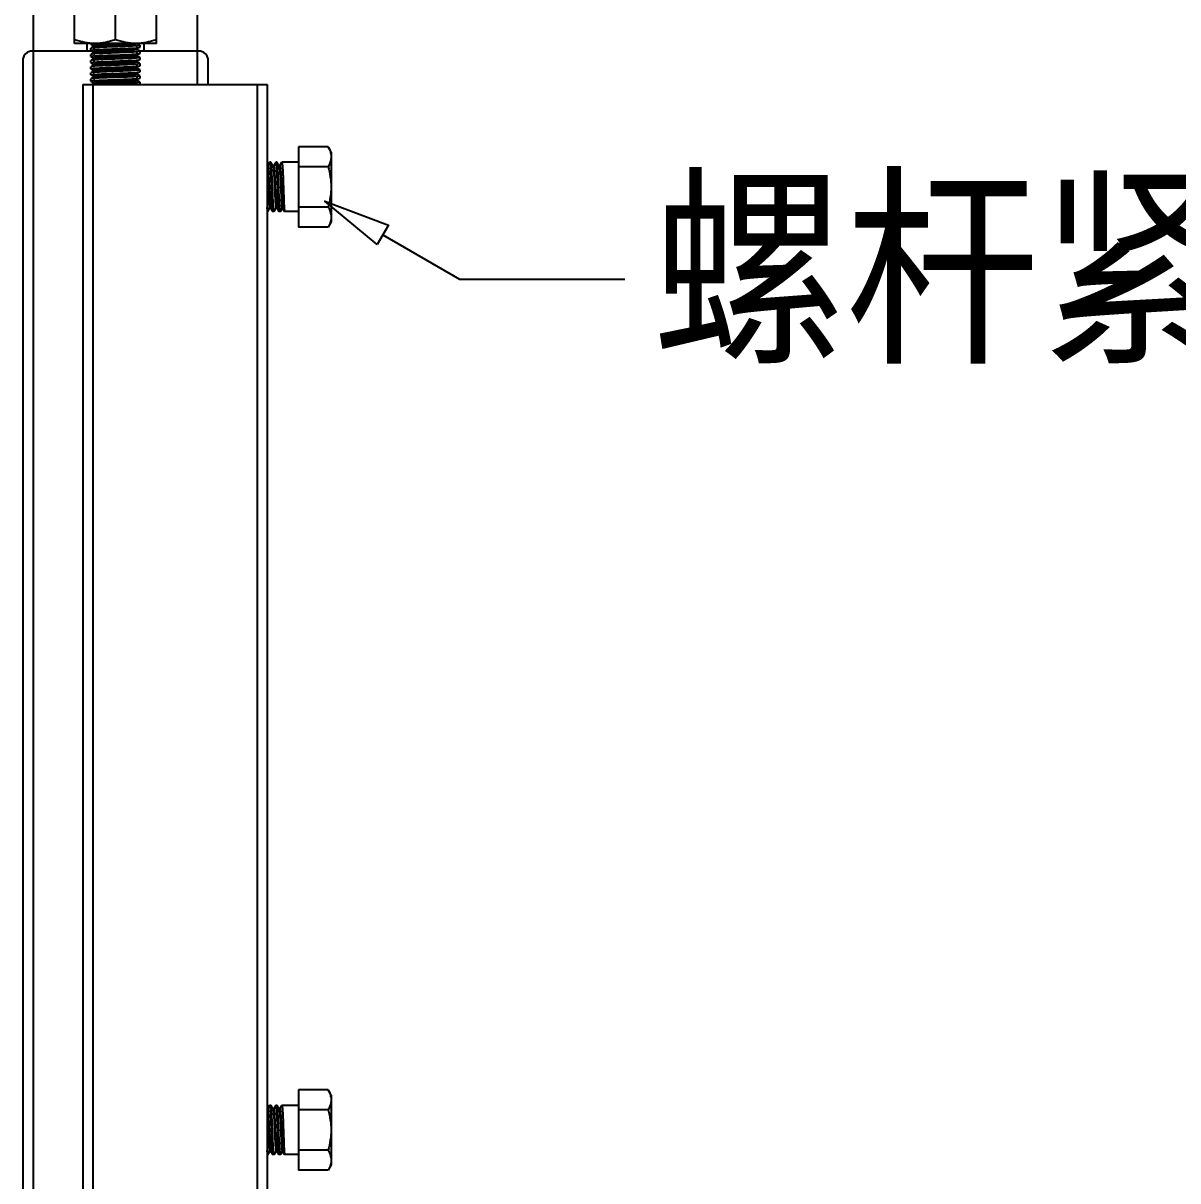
# Model space of a CAD drawing. Extents: x 1680110 to 2699828, y 269661 to 891349.
# Drawn here: x 2392224 to 2393505, y 723287 to 724572 of the extents above; entities that cross this region are included whole.
import ezdxf

# ---------------------------------------------------------------- set-up
doc = ezdxf.new("R2010")
doc.units = 0
doc.header["$LTSCALE"] = 1000
doc.header["$MEASUREMENT"] = 0
doc.layers.add('02___PRT_ALL_AXES', color=7, linetype='Continuous')
doc.styles.add('_TEL_DIM', font='SIMPLEX', dxfattribs={"width": 0.8, "height": 3.5, "bigfont": 'HZTXT'})

msp = doc.modelspace()

# ---------------------------------------------------------------- linework, layer by layer
at = {"color": 7, "linetype": 'Continuous'}
for p, q in [((2392235, 722994.7), (2392235, 724624.7)), ((2392223.6, 722994.7), (2392223.6, 724533.1)), ((2392289.7, 724504.1), (2392289.7, 723229.2)), ((2392301, 724504.1), (2392301, 723229.2)), ((2392483.2, 724504.1), (2392483.2, 723229.2)), ((2392494.6, 724504.1), (2392494.6, 723229.2)), ((2392529.1, 724434.9), (2392529.1, 724345.6)), ((2392497.2, 724417.5), (2392494.9, 724413.6)), ((2392497.2, 724417.5), (2392497.2, 724417.6)), ((2392498.6, 724417.6), (2392497.2, 724417.6)), ((2392498.7, 724417.5), (2392498.6, 724417.6)), ((2392500.9, 724413.6), (2392498.7, 724417.5)), ((2392504, 724417.5), (2392501.8, 724413.6)), ((2392504, 724417.5), (2392504.1, 724417.6)), ((2392505.4, 724417.6), (2392504.1, 724417.6)), ((2392505.5, 724417.5), (2392505.4, 724417.6)), ((2392507.8, 724413.5), (2392505.5, 724417.5)), ((2392508.6, 724413.6), (2392510.9, 724417.6)), ((2392510.8, 724417.5), (2392508.6, 724413.6)), ((2392510.8, 724417.5), (2392510.9, 724417.6)), ((2392529.1, 724417.6), (2392510.9, 724417.6)), ((2392495, 724413.6), (2392494.6, 724413.6)), ((2392501, 724413.5), (2392500.9, 724413.6)), ((2392501.8, 724413.6), (2392500.9, 724413.6)), ((2392501, 724413.5), (2392501, 724413.4)), ((2392507.8, 724413.6), (2392508.6, 724413.6)), ((2392507.8, 724413.5), (2392507.9, 724413.4)), ((2392495.3, 724363), (2392497.5, 724366.9)), ((2392497.5, 724366.9), (2392498.3, 724366.9)), ((2392498.2, 724367.1), (2392498.3, 724366.9)), ((2392498.3, 724366.9), (2392500.6, 724363)), ((2392498.3, 724366.9), (2392498.3, 724366.9)), ((2392502.1, 724363), (2392504.3, 724366.9)), ((2392504.3, 724366.9), (2392505.2, 724366.9)), ((2392505.1, 724367), (2392505.1, 724366.9)), ((2392505.1, 724366.9), (2392505.2, 724366.9)), ((2392505.2, 724366.9), (2392507.4, 724363)), ((2392509.6, 724363), (2392511.2, 724365.8)), ((2392511.2, 724365.9), (2392512, 724365.9)), ((2392512, 724365.9), (2392513.7, 724363)), ((2392495.2, 724362.9), (2392494.6, 724362.9)), ((2392495.3, 724363), (2392495.2, 724362.9)), ((2392500.6, 724363), (2392500.7, 724362.9)), ((2392502, 724362.9), (2392500.7, 724362.9)), ((2392502.1, 724363), (2392502, 724362.9)), ((2392507.4, 724363), (2392507.5, 724362.9)), ((2392509.4, 724362.9), (2392507.5, 724362.9)), ((2392509.6, 724363), (2392509.4, 724362.9)), ((2392513.7, 724363), (2392513.8, 724362.9)), ((2392529.1, 724362.9), (2392513.8, 724362.9)), ((2392529.1, 723387.7), (2392529.1, 723298.3)), ((2392495, 723366.4), (2392494.6, 723366.4)), ((2392497.2, 723370.2), (2392494.9, 723366.4)), ((2392497.2, 723370.2), (2392497.2, 723370.3)), ((2392498.6, 723370.3), (2392497.2, 723370.3)), ((2392498.7, 723370.2), (2392498.6, 723370.3)), ((2392500.9, 723366.4), (2392498.7, 723370.2)), ((2392501, 723366.3), (2392500.9, 723366.4)), ((2392501.8, 723366.4), (2392500.9, 723366.4)), ((2392501, 723366.3), (2392501, 723366.2)), ((2392504, 723370.2), (2392501.8, 723366.4)), ((2392504, 723370.2), (2392504.1, 723370.3)), ((2392505.4, 723370.3), (2392504.1, 723370.3)), ((2392505.5, 723370.2), (2392505.4, 723370.3)), ((2392507.8, 723366.3), (2392505.5, 723370.2)), ((2392507.8, 723366.4), (2392508.6, 723366.4)), ((2392507.8, 723366.3), (2392507.9, 723366.1)), ((2392508.6, 723366.4), (2392510.9, 723370.3)), ((2392510.8, 723370.2), (2392508.6, 723366.4)), ((2392510.8, 723370.2), (2392510.9, 723370.3)), ((2392529.1, 723370.3), (2392510.9, 723370.3)), ((2392495.2, 723315.7), (2392494.6, 723315.7)), ((2392495.3, 723315.7), (2392495.2, 723315.7)), ((2392495.3, 723315.7), (2392497.5, 723319.6)), ((2392497.5, 723319.6), (2392498.3, 723319.6)), ((2392498.2, 723319.8), (2392498.3, 723319.7)), ((2392498.3, 723319.7), (2392498.3, 723319.6)), ((2392498.3, 723319.6), (2392500.6, 723315.7)), ((2392500.6, 723315.7), (2392500.7, 723315.7)), ((2392502, 723315.7), (2392500.7, 723315.7)), ((2392502.1, 723315.7), (2392502, 723315.7)), ((2392502.1, 723315.7), (2392504.3, 723319.6)), ((2392504.3, 723319.6), (2392505.2, 723319.6)), ((2392505.1, 723319.8), (2392505.1, 723319.7)), ((2392505.1, 723319.7), (2392505.2, 723319.6)), ((2392505.2, 723319.6), (2392507.4, 723315.7)), ((2392507.4, 723315.7), (2392507.5, 723315.7)), ((2392509.4, 723315.7), (2392507.5, 723315.7)), ((2392509.6, 723315.8), (2392509.4, 723315.7)), ((2392509.6, 723315.8), (2392511.2, 723318.6)), ((2392511.2, 723318.6), (2392512, 723318.6)), ((2392512, 723318.7), (2392513.7, 723315.7)), ((2392513.7, 723315.7), (2392513.8, 723315.7)), ((2392529.1, 723315.7), (2392513.8, 723315.7))]:
    msp.add_line(p, q, dxfattribs=at)
at = {"color": 0, "linetype": 'Continuous'}
for p, q in [((2392417.2, 724504.1), (2392417.2, 724624.7)), ((2392294.2, 724549.6), (2392294.2, 724541.2)), ((2392298.8, 724548.8), (2392298.8, 724549.6)), ((2392298.8, 724548.7), (2392302, 724546.9)), ((2392299.4, 724549), (2392301.3, 724549.3)), ((2392302, 724546.1), (2392299.4, 724544.6)), ((2392301.3, 724549.3), (2392303.2, 724549.4)), ((2392304.3, 724544.9), (2392301.3, 724544.7)), ((2392301.9, 724547), (2392301.9, 724546.1)), ((2392302.1, 724546.2), (2392302, 724546.1)), ((2392353.3, 724547.7), (2392350.2, 724549.6)), ((2392352.3, 724547.3), (2392350.7, 724547.2)), ((2392353.3, 724545.3), (2392353.4, 724545.4)), ((2392353.4, 724545.4), (2392353.4, 724547.6)), ((2392358, 724541.2), (2392358, 724549.6)), ((2392300.1, 724541.2), (2392235, 724541.2)), ((2392298.8, 724544.3), (2392298.8, 724544.2)), ((2392298.8, 724542), (2392298.8, 724544.2)), ((2392298.8, 724541.9), (2392302, 724540)), ((2392298.8, 724537.5), (2392298.8, 724537.4)), ((2392298.8, 724535.1), (2392298.8, 724537.4)), ((2392298.8, 724535), (2392302, 724533.2)), ((2392302, 724539.3), (2392299.4, 724537.8)), ((2392302, 724532.5), (2392299.4, 724531)), ((2392299.8, 724535.4), (2392301.5, 724535.6)), ((2392299.9, 724542.3), (2392301.5, 724542.4)), ((2392301.9, 724540.1), (2392301.9, 724539.2)), ((2392301.9, 724533.3), (2392301.9, 724532.4)), ((2392302.1, 724539.3), (2392302, 724539.3)), ((2392302.1, 724532.5), (2392302, 724532.5)), ((2392350.7, 724533.5), (2392348.9, 724533.4)), ((2392350.2, 724536.6), (2392349.7, 724536.5)), ((2392353.3, 724540.9), (2392350.2, 724542.7)), ((2392353.3, 724534.1), (2392350.2, 724535.9)), ((2392350.3, 724542.6), (2392350.3, 724543.5)), ((2392350.3, 724535.8), (2392350.3, 724536.7)), ((2392352.3, 724540.5), (2392350.7, 724540.3)), ((2392352.3, 724533.7), (2392350.7, 724533.5)), ((2392353.3, 724538.5), (2392353.4, 724538.5)), ((2392353.3, 724531.6), (2392353.4, 724531.7)), ((2392417.2, 724541.2), (2392353.4, 724541.2)), ((2392353.4, 724538.5), (2392353.4, 724540.8)), ((2392353.4, 724531.7), (2392353.4, 724534)), ((2392428.5, 724533.1), (2392428.5, 724504.1)), ((2392298.8, 724528.3), (2392298.8, 724530.6)), ((2392298.8, 724530.6), (2392298.8, 724530.6)), ((2392298.8, 724528.2), (2392302, 724526.4)), ((2392298.8, 724523.8), (2392298.8, 724523.7)), ((2392298.8, 724521.5), (2392298.8, 724523.7)), ((2392298.8, 724521.4), (2392302, 724519.6)), ((2392302, 724525.6), (2392299.4, 724524.1)), ((2392302, 724518.8), (2392299.4, 724517.3)), ((2392299.9, 724528.6), (2392301.5, 724528.8)), ((2392301.7, 724522), (2392304.1, 724522.2)), ((2392301.9, 724526.5), (2392301.9, 724525.6)), ((2392301.9, 724519.6), (2392301.9, 724518.7)), ((2392302.1, 724525.7), (2392302, 724525.6)), ((2392350.7, 724519.8), (2392348.5, 724519.7)), ((2392350.2, 724529.8), (2392349.9, 724529.7)), ((2392350.2, 724523), (2392350.1, 724522.9)), ((2392353.3, 724527.2), (2392350.2, 724529.1)), ((2392353.3, 724520.4), (2392350.2, 724522.2)), ((2392350.3, 724529), (2392350.3, 724529.9)), ((2392350.3, 724522.1), (2392350.3, 724523.1)), ((2392352.3, 724526.8), (2392350.7, 724526.7)), ((2392352.2, 724520), (2392350.7, 724519.8)), ((2392353.3, 724524.8), (2392353.4, 724524.9)), ((2392353.4, 724524.9), (2392353.4, 724527.2)), ((2392353.4, 724518), (2392353.4, 724520.3)), ((2392298.8, 724517), (2392298.8, 724516.9)), ((2392298.8, 724514.6), (2392298.8, 724516.9)), ((2392298.8, 724514.6), (2392302, 724512.7)), ((2392298.8, 724510.2), (2392298.8, 724510.1)), ((2392298.8, 724507.8), (2392298.8, 724510.1)), ((2392298.8, 724507.7), (2392302, 724505.9)), ((2392302, 724512), (2392299.4, 724510.5)), ((2392299.9, 724514.9), (2392301.4, 724515.1)), ((2392299.9, 724508.1), (2392301.5, 724508.3)), ((2392301.9, 724512.8), (2392301.9, 724511.9)), ((2392301.9, 724506), (2392301.9, 724505.1)), ((2392302.1, 724512), (2392302, 724512)), ((2392353.3, 724513.6), (2392350.2, 724515.4)), ((2392353.3, 724506.7), (2392350.2, 724508.6)), ((2392350.3, 724515.3), (2392350.3, 724516.2)), ((2392350.3, 724508.5), (2392350.3, 724509.4)), ((2392352.3, 724513.2), (2392350.7, 724513)), ((2392352.3, 724506.4), (2392350.7, 724506.2)), ((2392353.3, 724518), (2392353.4, 724518)), ((2392353.3, 724511.1), (2392353.4, 724511.2)), ((2392353.4, 724511.2), (2392353.4, 724513.5)), ((2392353.4, 724504.4), (2392353.4, 724506.7)), ((2392289.7, 724504.1), (2392494.6, 724504.1)), ((2392302, 724505.2), (2392300.1, 724504.1)), ((2392302.2, 724505.2), (2392302, 724505.2)), ((2392353.3, 724504.3), (2392353.4, 724504.4))]:
    msp.add_line(p, q, dxfattribs=at)
at = {"color": 4}
msp.add_lwpolyline([(2392616.7, 724326.4), (2392558.5, 724374.4), (2392629.1, 724347.9)], close=True, dxfattribs=at)
msp.add_lwpolyline([(2392622.9, 724337.1), (2392708.1, 724287.8)], dxfattribs=at)
at = {"color": 4, "extrusion": (0, 1, 0), "elevation": 724287.8}
msp.add_lwpolyline([(-2392708.1, 0), (-2392891.4, 0)], dxfattribs=at)
at = {"color": 0, "linetype": 'Continuous'}
for centre, radius, start, end in [((2392302.6, 724544.7), 1.53, 107.7713, 109.3396), ((2392314.8, 724389.7), 160.2, 93.7721, 94.1476), ((2392320.3, 724304.9), 245.1, 93.2816, 93.7599), ((2392323.8, 724244.3), 301.2, 92.9521, 93.7173), ((2392342.5, 724638.1), 91.3, 274.1579, 275.1879), ((2392309.7, 724451.9), 91, 94.168, 95.1881), ((2392309.7, 724445.4), 90.6, 94.175, 95.1922), ((2392302.5, 724538.3), 1.11, 109.8671, 111.7181), ((2392342.5, 724630.7), 90.7, 274.1743, 275.1892), ((2392309.7, 724438.2), 91, 94.1682, 95.1877), ((2392342.6, 724616.5), 90.2, 274.1908, 275.1887), ((2392309.9, 724422.3), 93.2, 94.0959, 95.1914), ((2392309.7, 724418), 90.6, 94.1774, 95.1889), ((2392342.5, 724604), 91.3, 274.1512, 275.1927), ((2392342.5, 724596.7), 90.8, 274.1714, 275.1881), ((2392302.8, 724503.3), 1.98, 106.3059, 107.6532)]:
    msp.add_arc(centre, radius, start, end, dxfattribs=at)
for points, knots in [([(2392298.8, 724548.8), (2392298.8, 724548.8), (2392299.1, 724548.9), (2392299.2, 724549), (2392299.4, 724549)], [0, 0, 0, 0, 0.287904, 1, 1, 1, 1]), ([(2392301.3, 724544.7), (2392300.7, 724544.6), (2392299.9, 724544.5), (2392299.1, 724544.4), (2392298.8, 724544.3)], [0, 0, 0, 0, 0.67259, 1, 1, 1, 1]), ([(2392310.3, 724547.9), (2392308.3, 724547.8), (2392306.4, 724547), (2392301.9, 724547.7), (2392301.9, 724547)], [0, 0, 0, 0, 0.734474, 1, 1, 1, 1]), ([(2392310.3, 724547), (2392309.3, 724546.9), (2392306.6, 724546.7), (2392303.8, 724546.7), (2392302.2, 724546.2)], [0, 0, 0, 0, 0.368659, 1, 1, 1, 1]), ([(2392303.1, 724542.6), (2392306.4, 724542.8), (2392321.7, 724543.6), (2392337.1, 724543.9), (2392349.1, 724544.8)], [0, 0, 0, 0, 0.215104, 1, 1, 1, 1]), ([(2392349.1, 724547), (2392346.4, 724546.8), (2392332.8, 724546.1), (2392319.2, 724545.7), (2392308.3, 724545.2)], [0, 0, 0, 0, 0.200751, 1, 1, 1, 1]), ([(2392344.5, 724549.6), (2392342, 724549.4), (2392330.7, 724548.8), (2392319.3, 724548.4), (2392310.3, 724547.9)], [0, 0, 0, 0, 0.21723, 1, 1, 1, 1]), ([(2392349.1, 724549.1), (2392347, 724548.8), (2392334.1, 724548.1), (2392321.2, 724547.6), (2392310.3, 724547)], [0, 0, 0, 0, 0.161254, 1, 1, 1, 1]), ([(2392350.3, 724549.5), (2392350.3, 724549.4), (2392349.7, 724549.2), (2392349.4, 724549.2), (2392349.1, 724549.1)], [0, 0, 0, 0, 0.276416, 1, 1, 1, 1]), ([(2392349.1, 724544.8), (2392349.7, 724544.8), (2392351.1, 724545), (2392352.6, 724544.9), (2392353.3, 724545.3)], [0, 0, 0, 0, 0.388303, 1, 1, 1, 1]), ([(2392353.4, 724547.6), (2392353.4, 724547.5), (2392352.9, 724547.4), (2392352.6, 724547.4), (2392352.3, 724547.3)], [0, 0, 0, 0, 0.274582, 1, 1, 1, 1]), ([(2392235, 724541.2), (2392233.6, 724541.2), (2392228.8, 724540.7), (2392223.6, 724536.5), (2392223.6, 724533.1)], [0, 0, 0, 0, 0.300361, 1, 1, 1, 1]), ([(2392298.8, 724542), (2392298.8, 724542.1), (2392299.3, 724542.2), (2392299.6, 724542.2), (2392299.9, 724542.3)], [0, 0, 0, 0, 0.27467, 1, 1, 1, 1]), ([(2392303.1, 724538), (2392302.5, 724538), (2392301.1, 724537.8), (2392299.6, 724537.9), (2392298.8, 724537.5)], [0, 0, 0, 0, 0.388336, 1, 1, 1, 1]), ([(2392298.8, 724535.1), (2392298.8, 724535.2), (2392299.3, 724535.3), (2392299.6, 724535.4), (2392299.8, 724535.4)], [0, 0, 0, 0, 0.275055, 1, 1, 1, 1]), ([(2392349.4, 724543.3), (2392346.2, 724542.7), (2392337.3, 724542.4), (2392325.6, 724541.9), (2392315.3, 724541.3), (2392308.3, 724541.2), (2392305.1, 724540.3), (2392301.9, 724540.7), (2392301.9, 724540.1)], [0, 0, 0, 0, 0.20887, 0.557248, 0.730312, 0.872767, 0.966472, 1, 1, 1, 1]), ([(2392349.7, 724536.5), (2392346.6, 724535.8), (2392337.8, 724535.7), (2392326.2, 724535), (2392315.7, 724534.5), (2392308.5, 724534.4), (2392305.2, 724533.5), (2392301.9, 724533.9), (2392301.9, 724533.3)], [0, 0, 0, 0, 0.198102, 0.547404, 0.723562, 0.869351, 0.965555, 1, 1, 1, 1]), ([(2392349.4, 724542.4), (2392346.4, 724541.8), (2392338, 724541.5), (2392324.6, 724541), (2392312.1, 724539.9), (2392304.4, 724540.2), (2392302.1, 724539.4)], [0, 0, 0, 0, 0.196747, 0.528187, 0.843687, 1, 1, 1, 1]), ([(2392349.7, 724535.6), (2392346.8, 724535), (2392338.5, 724534.8), (2392325, 724534.2), (2392312.3, 724533), (2392304.4, 724533.4), (2392302.1, 724532.5)], [0, 0, 0, 0, 0.187304, 0.520785, 0.842442, 1, 1, 1, 1]), ([(2392349.1, 724540.2), (2392345.8, 724540), (2392330.5, 724539.2), (2392315.1, 724538.9), (2392303.1, 724538)], [0, 0, 0, 0, 0.214939, 1, 1, 1, 1]), ([(2392303.1, 724535.7), (2392306.3, 724536), (2392321.6, 724536.7), (2392336.9, 724537), (2392348.9, 724537.9)], [0, 0, 0, 0, 0.214127, 1, 1, 1, 1]), ([(2392348.9, 724533.4), (2392345.6, 724533.1), (2392330.3, 724532.4), (2392315, 724532.1), (2392303.1, 724531.2)], [0, 0, 0, 0, 0.216969, 1, 1, 1, 1]), ([(2392348.9, 724537.9), (2392349.5, 724537.9), (2392350.9, 724538.1), (2392352.6, 724538), (2392353.3, 724538.5)], [0, 0, 0, 0, 0.388921, 1, 1, 1, 1]), ([(2392349.2, 724531.1), (2392349.7, 724531.1), (2392351.1, 724531.3), (2392352.6, 724531.2), (2392353.3, 724531.6)], [0, 0, 0, 0, 0.388189, 1, 1, 1, 1]), ([(2392350.2, 724543.5), (2392350.1, 724543.4), (2392349.8, 724543.3), (2392349.6, 724543.3), (2392349.4, 724543.3)], [0, 0, 0, 0, 0.375136, 1, 1, 1, 1]), ([(2392350.3, 724542.6), (2392350.3, 724542.6), (2392349.9, 724542.4), (2392349.6, 724542.4), (2392349.4, 724542.4)], [0, 0, 0, 0, 0.284351, 1, 1, 1, 1]), ([(2392350.3, 724535.8), (2392350.3, 724535.7), (2392350, 724535.6), (2392349.8, 724535.6), (2392349.7, 724535.6)], [0, 0, 0, 0, 0.297043, 1, 1, 1, 1]), ([(2392353.4, 724540.8), (2392353.4, 724540.7), (2392352.9, 724540.6), (2392352.6, 724540.5), (2392352.3, 724540.5)], [0, 0, 0, 0, 0.274809, 1, 1, 1, 1]), ([(2392353.4, 724534), (2392353.4, 724533.9), (2392352.9, 724533.8), (2392352.6, 724533.7), (2392352.3, 724533.7)], [0, 0, 0, 0, 0.274319, 1, 1, 1, 1]), ([(2392428.5, 724533.1), (2392428.5, 724536.5), (2392423.4, 724540.7), (2392418.6, 724541.2), (2392417.2, 724541.2)], [0, 0, 0, 0, 0.699639, 1, 1, 1, 1]), ([(2392303.1, 724531.2), (2392302.5, 724531.1), (2392301.1, 724531), (2392299.6, 724531.1), (2392298.8, 724530.6)], [0, 0, 0, 0, 0.388313, 1, 1, 1, 1]), ([(2392298.8, 724528.3), (2392298.8, 724528.4), (2392299.3, 724528.5), (2392299.6, 724528.6), (2392299.9, 724528.6)], [0, 0, 0, 0, 0.274632, 1, 1, 1, 1]), ([(2392303.1, 724524.4), (2392302.5, 724524.3), (2392301.1, 724524.1), (2392299.6, 724524.3), (2392298.8, 724523.8)], [0, 0, 0, 0, 0.388323, 1, 1, 1, 1]), ([(2392298.8, 724521.5), (2392298.8, 724521.5), (2392299.1, 724521.6), (2392299.2, 724521.7), (2392299.4, 724521.7)], [0, 0, 0, 0, 0.28874, 1, 1, 1, 1]), ([(2392299.4, 724521.7), (2392299.7, 724521.8), (2392300.5, 724521.9), (2392301.2, 724521.9), (2392301.7, 724522)], [0, 0, 0, 0, 0.411791, 1, 1, 1, 1]), ([(2392349.9, 724529.7), (2392347, 724528.9), (2392338.3, 724529), (2392326.8, 724528.2), (2392316.1, 724527.6), (2392308.7, 724527.6), (2392305.3, 724526.6), (2392301.9, 724527), (2392301.9, 724526.5)], [0, 0, 0, 0, 0.186891, 0.53709, 0.716477, 0.865762, 0.964594, 1, 1, 1, 1]), ([(2392303.9, 724520.1), (2392303.4, 724520), (2392302.9, 724519.9), (2392301.9, 724519.8), (2392301.9, 724519.6)], [0, 0, 0, 0, 0.73177, 1, 1, 1, 1]), ([(2392303.9, 724519.2), (2392303.5, 724519.1), (2392302.8, 724519), (2392302.2, 724518.9), (2392302, 724518.8)], [0, 0, 0, 0, 0.659484, 1, 1, 1, 1]), ([(2392349.9, 724528.8), (2392347.2, 724528), (2392338.9, 724528.1), (2392325.5, 724527.3), (2392312.5, 724526.1), (2392304.4, 724526.7), (2392302.1, 724525.7)], [0, 0, 0, 0, 0.177079, 0.512171, 0.8403, 1, 1, 1, 1]), ([(2392303.1, 724528.9), (2392306.4, 724529.2), (2392321.7, 724529.9), (2392337.1, 724530.2), (2392349.2, 724531.1)], [0, 0, 0, 0, 0.215218, 1, 1, 1, 1]), ([(2392349.2, 724526.5), (2392345.9, 724526.3), (2392330.5, 724525.5), (2392315.1, 724525.2), (2392303.1, 724524.4)], [0, 0, 0, 0, 0.21461, 1, 1, 1, 1]), ([(2392314.3, 724520.8), (2392313.2, 724520.7), (2392309.7, 724520.5), (2392306.2, 724520.4), (2392303.9, 724520.1)], [0, 0, 0, 0, 0.314654, 1, 1, 1, 1]), ([(2392314.3, 724519.9), (2392313.2, 724519.8), (2392309.7, 724519.6), (2392306.2, 724519.4), (2392303.9, 724519.2)], [0, 0, 0, 0, 0.314654, 1, 1, 1, 1]), ([(2392312.7, 724522.6), (2392315.9, 724522.8), (2392327.8, 724523.3), (2392339.8, 724523.6), (2392348.5, 724524.2)], [0, 0, 0, 0, 0.26503, 1, 1, 1, 1]), ([(2392348.5, 724519.7), (2392346.2, 724519.5), (2392334.2, 724518.9), (2392322.3, 724518.5), (2392312.7, 724518.1)], [0, 0, 0, 0, 0.199116, 1, 1, 1, 1]), ([(2392347.9, 724522.6), (2392346, 724522.4), (2392334.8, 724521.7), (2392323.5, 724521.3), (2392314.3, 724520.8)], [0, 0, 0, 0, 0.17618, 1, 1, 1, 1]), ([(2392347.9, 724521.7), (2392346, 724521.5), (2392334.8, 724520.8), (2392323.5, 724520.4), (2392314.3, 724519.9)], [0, 0, 0, 0, 0.17618, 1, 1, 1, 1]), ([(2392350.1, 724522.9), (2392349.9, 724522.8), (2392349.1, 724522.7), (2392348.4, 724522.6), (2392347.9, 724522.6)], [0, 0, 0, 0, 0.359733, 1, 1, 1, 1]), ([(2392350.3, 724522.1), (2392350.3, 724521.9), (2392349.1, 724521.9), (2392348.5, 724521.7), (2392347.9, 724521.7)], [0, 0, 0, 0, 0.266193, 1, 1, 1, 1]), ([(2392348.5, 724524.2), (2392349.2, 724524.3), (2392350.7, 724524.5), (2392352.5, 724524.3), (2392353.3, 724524.8)], [0, 0, 0, 0, 0.389846, 1, 1, 1, 1]), ([(2392350.3, 724529), (2392350.3, 724528.9), (2392350.1, 724528.9), (2392350, 724528.8), (2392349.9, 724528.8)], [0, 0, 0, 0, 0.318572, 1, 1, 1, 1]), ([(2392353.4, 724520.3), (2392353.4, 724520.2), (2392352.8, 724520.1), (2392352.5, 724520), (2392352.2, 724520)], [0, 0, 0, 0, 0.272468, 1, 1, 1, 1]), ([(2392353.4, 724527.2), (2392353.4, 724527.1), (2392352.9, 724527), (2392352.6, 724526.9), (2392352.3, 724526.8)], [0, 0, 0, 0, 0.274866, 1, 1, 1, 1]), ([(2392304.1, 724517.6), (2392303.4, 724517.6), (2392301.7, 724517.3), (2392299.8, 724517.5), (2392298.8, 724517)], [0, 0, 0, 0, 0.390942, 1, 1, 1, 1]), ([(2392298.8, 724514.6), (2392298.8, 724514.7), (2392299.3, 724514.8), (2392299.6, 724514.9), (2392299.9, 724514.9)], [0, 0, 0, 0, 0.274499, 1, 1, 1, 1]), ([(2392303.2, 724510.7), (2392302.6, 724510.7), (2392301.2, 724510.5), (2392299.6, 724510.6), (2392298.8, 724510.2)], [0, 0, 0, 0, 0.388787, 1, 1, 1, 1]), ([(2392298.8, 724507.8), (2392298.8, 724507.9), (2392299.3, 724508), (2392299.6, 724508.1), (2392299.9, 724508.1)], [0, 0, 0, 0, 0.274799, 1, 1, 1, 1]), ([(2392348.4, 724515.8), (2392344.8, 724515.4), (2392335.8, 724515), (2392324.1, 724514.5), (2392314.3, 724513.9), (2392307.8, 724513.8), (2392304.8, 724513), (2392301.9, 724513.3), (2392301.9, 724512.8)], [0, 0, 0, 0, 0.234728, 0.580613, 0.746271, 0.880824, 0.96863, 1, 1, 1, 1]), ([(2392348.9, 724509), (2392345.4, 724508.6), (2392336.4, 724508.2), (2392324.7, 724507.7), (2392314.7, 724507.1), (2392308, 724507), (2392304.9, 724506.2), (2392301.9, 724506.5), (2392301.9, 724506)], [0, 0, 0, 0, 0.225017, 0.571884, 0.74032, 0.877824, 0.967828, 1, 1, 1, 1]), ([(2392348.4, 724514.9), (2392340, 724513.9), (2392326.7, 724514), (2392311.4, 724512.6), (2392304.3, 724512.8), (2392302.1, 724512)], [0, 0, 0, 0, 0.550944, 0.851947, 1, 1, 1, 1]), ([(2392348.9, 724508.1), (2392340.6, 724507), (2392327.4, 724507.1), (2392311.9, 724505.9), (2392304.6, 724505.9), (2392302.2, 724505.2)], [0, 0, 0, 0, 0.536231, 0.842666, 1, 1, 1, 1]), ([(2392303.1, 724508.4), (2392306.3, 724508.7), (2392321.7, 724509.4), (2392337.1, 724509.7), (2392349.1, 724510.6)], [0, 0, 0, 0, 0.214904, 1, 1, 1, 1]), ([(2392303.2, 724515.3), (2392306.5, 724515.5), (2392321.8, 724516.2), (2392337.1, 724516.5), (2392349.1, 724517.4)], [0, 0, 0, 0, 0.216306, 1, 1, 1, 1]), ([(2392349.1, 724512.9), (2392345.8, 724512.6), (2392330.5, 724511.9), (2392315.2, 724511.6), (2392303.2, 724510.7)], [0, 0, 0, 0, 0.214782, 1, 1, 1, 1]), ([(2392349.1, 724506), (2392346.2, 724505.8), (2392331.9, 724505.1), (2392317.7, 724504.7), (2392306.3, 724504.1)], [0, 0, 0, 0, 0.204695, 1, 1, 1, 1]), ([(2392350.2, 724516.1), (2392350, 724516), (2392349.4, 724515.9), (2392348.8, 724515.8), (2392348.4, 724515.8)], [0, 0, 0, 0, 0.34275, 1, 1, 1, 1]), ([(2392350.3, 724515.3), (2392350.3, 724515.1), (2392349.3, 724515.1), (2392348.9, 724514.9), (2392348.4, 724514.9)], [0, 0, 0, 0, 0.268941, 1, 1, 1, 1]), ([(2392350.2, 724509.3), (2392350, 724509.2), (2392349.6, 724509.1), (2392349.2, 724509.1), (2392348.9, 724509)], [0, 0, 0, 0, 0.352937, 1, 1, 1, 1]), ([(2392350.3, 724508.5), (2392350.3, 724508.4), (2392349.6, 724508.3), (2392349.2, 724508.2), (2392348.9, 724508.1)], [0, 0, 0, 0, 0.273123, 1, 1, 1, 1]), ([(2392349.1, 724517.4), (2392349.6, 724517.5), (2392351, 724517.6), (2392352.6, 724517.5), (2392353.3, 724518)], [0, 0, 0, 0, 0.388453, 1, 1, 1, 1]), ([(2392349.1, 724510.6), (2392349.7, 724510.6), (2392351.1, 724510.8), (2392352.6, 724510.7), (2392353.3, 724511.1)], [0, 0, 0, 0, 0.388308, 1, 1, 1, 1]), ([(2392353.4, 724513.5), (2392353.4, 724513.4), (2392352.9, 724513.3), (2392352.6, 724513.2), (2392352.3, 724513.2)], [0, 0, 0, 0, 0.274929, 1, 1, 1, 1]), ([(2392353.4, 724506.7), (2392353.4, 724506.6), (2392352.9, 724506.5), (2392352.6, 724506.4), (2392352.3, 724506.4)], [0, 0, 0, 0, 0.274693, 1, 1, 1, 1]), ([(2392352.3, 724504.1), (2392352.5, 724504.1), (2392352.9, 724504.2), (2392353.2, 724504.3), (2392353.3, 724504.3)], [0, 0, 0, 0, 0.643093, 1, 1, 1, 1])]:
    msp.add_open_spline(points, degree=3, knots=knots, dxfattribs=at)
for points in [[(2392304.1, 724522.2), (2392307, 724522.3), (2392309.9, 724522.5), (2392312.7, 724522.6)], [(2392312.7, 724518.1), (2392309.9, 724517.9), (2392307, 724517.8), (2392304.1, 724517.6)]]:
    msp.add_open_spline(points, degree=3, dxfattribs=at)
at = {"color": 7, "linetype": 'Continuous'}
for points, knots in [([(2392497.2, 724417.6), (2392497.3, 724417.6), (2392497.3, 724417.6), (2392497.3, 724417.6), (2392497.3, 724417.6)], [0, 0, 0, 0, 0.495642, 1, 1, 1, 1]), ([(2392497.3, 724417.6), (2392497.5, 724417.5), (2392497.5, 724416.6), (2392497.8, 724415.3), (2392497.9, 724412.7), (2392498.1, 724409.5), (2392498.3, 724405.6), (2392498.6, 724399.3), (2392498.9, 724391), (2392499.3, 724381.2), (2392499.6, 724373.7), (2392499.9, 724368.7), (2392500.1, 724366), (2392500.4, 724364.2), (2392500.4, 724363.2), (2392500.6, 724363)], [0, 0, 0, 0, 0.010807, 0.039039, 0.08401, 0.144142, 0.217265, 0.300718, 0.486187, 0.673761, 0.836333, 0.900675, 0.950462, 0.983919, 1, 1, 1, 1]), ([(2392502, 724362.9), (2392501.8, 724362.9), (2392501.8, 724363.9), (2392501.5, 724365.1), (2392501.4, 724367.7), (2392501.2, 724370.8), (2392501, 724374.8), (2392500.7, 724381), (2392500.4, 724389.4), (2392500, 724399.2), (2392499.6, 724406.7), (2392499.3, 724411.8), (2392499.2, 724414.5), (2392498.9, 724416.3), (2392498.8, 724417.2), (2392498.7, 724417.5)], [0, 0, 0, 0, 0.009937, 0.037394, 0.081764, 0.141482, 0.214378, 0.297782, 0.483611, 0.671943, 0.835376, 0.900095, 0.95018, 0.983836, 1, 1, 1, 1]), ([(2392504.1, 724417.6), (2392504.1, 724417.6), (2392504.1, 724417.6), (2392504.1, 724417.6), (2392504.1, 724417.6)], [0, 0, 0, 0, 0.495657, 1, 1, 1, 1]), ([(2392504.1, 724417.6), (2392504.3, 724417.5), (2392504.3, 724416.6), (2392504.6, 724415.3), (2392504.7, 724412.7), (2392504.9, 724409.5), (2392505.1, 724405.6), (2392505.4, 724399.3), (2392505.8, 724391), (2392506.1, 724381.2), (2392506.5, 724373.7), (2392506.8, 724368.7), (2392506.9, 724366), (2392507.2, 724364.2), (2392507.3, 724363.2), (2392507.4, 724363)], [0, 0, 0, 0, 0.010805, 0.039035, 0.084006, 0.144137, 0.217258, 0.300707, 0.486178, 0.673755, 0.836333, 0.900676, 0.950463, 0.983919, 1, 1, 1, 1]), ([(2392509.4, 724362.9), (2392509.2, 724362.9), (2392509.1, 724363.9), (2392508.8, 724365.1), (2392508.6, 724367.7), (2392508.3, 724370.8), (2392508.1, 724374.8), (2392507.7, 724381), (2392507.3, 724389.3), (2392506.9, 724399.1), (2392506.5, 724406.7), (2392506.2, 724411.8), (2392506, 724414.5), (2392505.8, 724416.3), (2392505.7, 724417.2), (2392505.5, 724417.5)], [0, 0, 0, 0, 0.010502, 0.038099, 0.08249, 0.142166, 0.214982, 0.298287, 0.483891, 0.672026, 0.835341, 0.900033, 0.950117, 0.983795, 1, 1, 1, 1]), ([(2392510.9, 724417.6), (2392510.9, 724417.6), (2392510.9, 724417.6), (2392510.9, 724417.6), (2392510.9, 724417.6)], [0, 0, 0, 0, 0.495641, 1, 1, 1, 1]), ([(2392510.9, 724417.6), (2392511.1, 724417.5), (2392511.1, 724416.5), (2392511.4, 724415.2), (2392511.5, 724412.6), (2392511.8, 724409.4), (2392511.9, 724405.4), (2392512.2, 724399.1), (2392512.5, 724390.7), (2392512.8, 724380.9), (2392513, 724373.3), (2392513.3, 724368.3), (2392513.4, 724365.7), (2392513.6, 724364), (2392513.6, 724363.2), (2392513.7, 724363)], [0, 0, 0, 0, 0.010957, 0.039614, 0.085254, 0.146244, 0.220349, 0.304833, 0.492159, 0.680724, 0.842834, 0.906272, 0.954681, 0.986284, 1, 1, 1, 1]), ([(2392494.6, 724411.2), (2392494.9, 724407.5), (2392495.2, 724401.4), (2392495.7, 724392.6), (2392496, 724385.1), (2392496.3, 724379.1), (2392496.6, 724374.8), (2392496.7, 724372.1), (2392496.9, 724370), (2392497.1, 724368.3), (2392497.2, 724367.5), (2392497.4, 724366.9), (2392497.5, 724366.9)], [0, 0, 0, 0, 0.247646, 0.416756, 0.591971, 0.753843, 0.82405, 0.884422, 0.933288, 0.969311, 0.991574, 1, 1, 1, 1]), ([(2392495, 724413.6), (2392495.1, 724413.6), (2392495.2, 724412.8), (2392495.4, 724411.8), (2392495.6, 724409.7), (2392495.8, 724407.1), (2392496, 724403.8), (2392496.3, 724398.7), (2392496.6, 724391.7), (2392497, 724383.4), (2392497.3, 724376.1), (2392497.8, 724370.8), (2392497.9, 724367.9), (2392498.2, 724367.1)], [0, 0, 0, 0, 0.009861, 0.036418, 0.079269, 0.13699, 0.207575, 0.28855, 0.470002, 0.656005, 0.820572, 0.94075, 1, 1, 1, 1]), ([(2392501, 724413.4), (2392501.3, 724412.6), (2392501.5, 724409.8), (2392501.9, 724404.5), (2392502.3, 724397.2), (2392502.7, 724388.9), (2392503, 724381.9), (2392503.3, 724376.7), (2392503.5, 724373.4), (2392503.7, 724370.8), (2392503.8, 724368.7), (2392504.1, 724367.7), (2392504.2, 724366.9), (2392504.3, 724366.9)], [0, 0, 0, 0, 0.058061, 0.17756, 0.341977, 0.528262, 0.710254, 0.791529, 0.862402, 0.920373, 0.963418, 0.990098, 1, 1, 1, 1]), ([(2392501.8, 724413.6), (2392502, 724413.6), (2392502, 724412.8), (2392502.3, 724411.8), (2392502.4, 724409.7), (2392502.6, 724407.1), (2392502.8, 724403.8), (2392503.1, 724398.6), (2392503.4, 724391.5), (2392503.9, 724383.2), (2392504.2, 724375.9), (2392504.7, 724370.7), (2392504.8, 724367.9), (2392505.1, 724367)], [0, 0, 0, 0, 0.009936, 0.036715, 0.079918, 0.138092, 0.209199, 0.290719, 0.473148, 0.659662, 0.823957, 0.942903, 1, 1, 1, 1]), ([(2392507.9, 724413.4), (2392508.2, 724412.5), (2392508.3, 724409.5), (2392508.8, 724404), (2392509.1, 724396.4), (2392509.5, 724388), (2392509.9, 724380.9), (2392510.1, 724375.6), (2392510.3, 724372.3), (2392510.5, 724369.7), (2392510.7, 724367.7), (2392510.9, 724366.7), (2392511, 724365.9), (2392511.2, 724365.9)], [0, 0, 0, 0, 0.061527, 0.184105, 0.350401, 0.536806, 0.717122, 0.79706, 0.866437, 0.922927, 0.964691, 0.990471, 1, 1, 1, 1]), ([(2392508.6, 724413.6), (2392508.8, 724413.6), (2392508.9, 724412.7), (2392509.1, 724411.7), (2392509.3, 724409.4), (2392509.5, 724406.7), (2392509.7, 724403.2), (2392510, 724397.7), (2392510.3, 724390.4), (2392510.7, 724381.9), (2392511.1, 724375.3), (2392511.4, 724370.9), (2392511.5, 724368.6), (2392511.8, 724367), (2392511.9, 724366.2), (2392512, 724365.9)], [0, 0, 0, 0, 0.010274, 0.038063, 0.082846, 0.143014, 0.216332, 0.300061, 0.486006, 0.673588, 0.835722, 0.899843, 0.949562, 0.983245, 1, 1, 1, 1]), ([(2392495.2, 724362.9), (2392495.1, 724362.9), (2392495, 724363.5), (2392494.8, 724364.2), (2392494.7, 724365.7), (2392494.6, 724366.8), (2392494.6, 724367.5)], [0, 0, 0, 0, 0.071979, 0.263441, 0.574766, 1, 1, 1, 1]), ([(2392494.6, 723363.9), (2392494.9, 723360.3), (2392495.2, 723354.1), (2392495.7, 723345.3), (2392496, 723337.8), (2392496.3, 723331.8), (2392496.6, 723327.5), (2392496.7, 723324.8), (2392496.9, 723322.7), (2392497.1, 723321), (2392497.2, 723320.2), (2392497.4, 723319.6), (2392497.5, 723319.6)], [0, 0, 0, 0, 0.247646, 0.416756, 0.591971, 0.753843, 0.82405, 0.884422, 0.933288, 0.969311, 0.991574, 1, 1, 1, 1]), ([(2392495, 723366.4), (2392495.1, 723366.4), (2392495.2, 723365.6), (2392495.4, 723364.6), (2392495.6, 723362.5), (2392495.8, 723359.9), (2392496, 723356.6), (2392496.3, 723351.4), (2392496.6, 723344.4), (2392497, 723336.2), (2392497.3, 723328.8), (2392497.8, 723323.5), (2392497.9, 723320.7), (2392498.2, 723319.8)], [0, 0, 0, 0, 0.009861, 0.036418, 0.079269, 0.13699, 0.207575, 0.28855, 0.470002, 0.656005, 0.820572, 0.94075, 1, 1, 1, 1]), ([(2392497.2, 723370.3), (2392497.3, 723370.3), (2392497.3, 723370.3), (2392497.3, 723370.3), (2392497.3, 723370.3)], [0, 0, 0, 0, 0.495642, 1, 1, 1, 1]), ([(2392497.3, 723370.3), (2392497.5, 723370.3), (2392497.5, 723369.3), (2392497.8, 723368), (2392497.9, 723365.5), (2392498.1, 723362.3), (2392498.3, 723358.3), (2392498.6, 723352.1), (2392498.9, 723343.7), (2392499.3, 723334), (2392499.6, 723326.4), (2392499.9, 723321.4), (2392500.1, 723318.7), (2392500.4, 723316.9), (2392500.4, 723316), (2392500.6, 723315.7)], [0, 0, 0, 0, 0.010807, 0.039039, 0.08401, 0.144142, 0.217265, 0.300718, 0.486187, 0.673761, 0.836333, 0.900675, 0.950462, 0.983919, 1, 1, 1, 1]), ([(2392502, 723315.7), (2392501.8, 723315.7), (2392501.8, 723316.7), (2392501.5, 723317.8), (2392501.4, 723320.4), (2392501.2, 723323.6), (2392501, 723327.5), (2392500.7, 723333.7), (2392500.4, 723342.1), (2392500, 723351.9), (2392499.6, 723359.5), (2392499.3, 723364.5), (2392499.2, 723367.3), (2392498.9, 723369), (2392498.8, 723370), (2392498.7, 723370.2)], [0, 0, 0, 0, 0.009937, 0.037394, 0.081764, 0.141482, 0.214378, 0.297782, 0.483611, 0.671943, 0.835376, 0.900095, 0.95018, 0.983836, 1, 1, 1, 1]), ([(2392501, 723366.2), (2392501.3, 723365.3), (2392501.5, 723362.5), (2392501.9, 723357.3), (2392502.3, 723349.9), (2392502.7, 723341.6), (2392503, 723334.6), (2392503.3, 723329.4), (2392503.5, 723326.1), (2392503.7, 723323.5), (2392503.8, 723321.4), (2392504.1, 723320.4), (2392504.2, 723319.6), (2392504.3, 723319.6)], [0, 0, 0, 0, 0.058061, 0.17756, 0.341977, 0.528262, 0.710254, 0.791529, 0.862402, 0.920373, 0.963418, 0.990098, 1, 1, 1, 1]), ([(2392501.8, 723366.4), (2392502, 723366.4), (2392502, 723365.5), (2392502.3, 723364.5), (2392502.4, 723362.4), (2392502.6, 723359.8), (2392502.8, 723356.5), (2392503.1, 723351.3), (2392503.4, 723344.3), (2392503.9, 723336), (2392504.2, 723328.6), (2392504.7, 723323.4), (2392504.8, 723320.6), (2392505.1, 723319.8)], [0, 0, 0, 0, 0.009936, 0.036715, 0.079918, 0.138092, 0.209199, 0.290719, 0.473148, 0.659662, 0.823957, 0.942903, 1, 1, 1, 1]), ([(2392504.1, 723370.3), (2392504.1, 723370.3), (2392504.1, 723370.3), (2392504.1, 723370.3), (2392504.1, 723370.3)], [0, 0, 0, 0, 0.495657, 1, 1, 1, 1]), ([(2392504.1, 723370.3), (2392504.3, 723370.3), (2392504.3, 723369.3), (2392504.6, 723368), (2392504.7, 723365.5), (2392504.9, 723362.3), (2392505.1, 723358.3), (2392505.4, 723352.1), (2392505.8, 723343.7), (2392506.1, 723334), (2392506.5, 723326.4), (2392506.8, 723321.4), (2392506.9, 723318.7), (2392507.2, 723316.9), (2392507.3, 723316), (2392507.4, 723315.7)], [0, 0, 0, 0, 0.010805, 0.039035, 0.084006, 0.144137, 0.217258, 0.300707, 0.486178, 0.673755, 0.836333, 0.900676, 0.950463, 0.983919, 1, 1, 1, 1]), ([(2392509.4, 723315.7), (2392509.2, 723315.7), (2392509.1, 723316.6), (2392508.8, 723317.9), (2392508.6, 723320.4), (2392508.3, 723323.6), (2392508.1, 723327.5), (2392507.7, 723333.7), (2392507.3, 723342.1), (2392506.9, 723351.9), (2392506.5, 723359.5), (2392506.2, 723364.5), (2392506, 723367.3), (2392505.8, 723369), (2392505.7, 723370), (2392505.5, 723370.2)], [0, 0, 0, 0, 0.010502, 0.038099, 0.08249, 0.142166, 0.214982, 0.298287, 0.483891, 0.672026, 0.835341, 0.900033, 0.950117, 0.983795, 1, 1, 1, 1]), ([(2392507.9, 723366.1), (2392508.2, 723365.2), (2392508.3, 723362.2), (2392508.8, 723356.7), (2392509.1, 723349.1), (2392509.5, 723340.7), (2392509.9, 723333.6), (2392510.1, 723328.4), (2392510.3, 723325.1), (2392510.5, 723322.5), (2392510.7, 723320.4), (2392510.9, 723319.4), (2392511, 723318.6), (2392511.2, 723318.6)], [0, 0, 0, 0, 0.061527, 0.184105, 0.350401, 0.536806, 0.717122, 0.79706, 0.866437, 0.922927, 0.964691, 0.990471, 1, 1, 1, 1]), ([(2392508.6, 723366.4), (2392508.8, 723366.4), (2392508.9, 723365.5), (2392509.1, 723364.4), (2392509.3, 723362.2), (2392509.5, 723359.4), (2392509.7, 723355.9), (2392510, 723350.5), (2392510.3, 723343.2), (2392510.7, 723334.6), (2392511.1, 723328), (2392511.4, 723323.7), (2392511.5, 723321.3), (2392511.8, 723319.7), (2392511.9, 723318.9), (2392512, 723318.7)], [0, 0, 0, 0, 0.010274, 0.038063, 0.082846, 0.143014, 0.216332, 0.300061, 0.486006, 0.673588, 0.835722, 0.899843, 0.949562, 0.983245, 1, 1, 1, 1]), ([(2392510.9, 723370.3), (2392510.9, 723370.3), (2392510.9, 723370.3), (2392510.9, 723370.3), (2392510.9, 723370.3)], [0, 0, 0, 0, 0.495641, 1, 1, 1, 1]), ([(2392510.9, 723370.3), (2392511.1, 723370.3), (2392511.1, 723369.3), (2392511.4, 723368), (2392511.5, 723365.4), (2392511.8, 723362.1), (2392511.9, 723358.1), (2392512.2, 723351.8), (2392512.5, 723343.4), (2392512.8, 723333.6), (2392513, 723326.1), (2392513.3, 723321.1), (2392513.4, 723318.4), (2392513.6, 723316.8), (2392513.6, 723315.9), (2392513.7, 723315.7)], [0, 0, 0, 0, 0.010957, 0.039614, 0.085254, 0.146244, 0.220349, 0.304833, 0.492159, 0.680724, 0.842834, 0.906272, 0.954681, 0.986284, 1, 1, 1, 1]), ([(2392495.2, 723315.7), (2392495.1, 723315.7), (2392495, 723316.2), (2392494.8, 723317), (2392494.7, 723318.5), (2392494.6, 723319.6), (2392494.6, 723320.2)], [0, 0, 0, 0, 0.071979, 0.263441, 0.574766, 1, 1, 1, 1])]:
    msp.add_open_spline(points, degree=3, knots=knots, dxfattribs=at)
at = {"layer": '02___PRT_ALL_AXES', "color": 0, "linetype": 'Continuous'}
for p, q in [((2392280.6, 724549.6), (2392280.6, 724827.4)), ((2392371.6, 724549.6), (2392371.6, 724827.4)), ((2392326.1, 724553.7), (2392326.1, 724773.2)), ((2392371.6, 724549.6), (2392280.6, 724549.6)), ((2392298.8, 724548.8), (2392298.8, 724549.6)), ((2392353.4, 724545.4), (2392353.4, 724547.6)), ((2392298.8, 724542), (2392298.8, 724544.2)), ((2392298.8, 724535.1), (2392298.8, 724537.4)), ((2392353.4, 724531.7), (2392353.4, 724534)), ((2392298.8, 724528.3), (2392298.8, 724530.6)), ((2392298.8, 724521.5), (2392298.8, 724523.7)), ((2392353.4, 724524.9), (2392353.4, 724527.2)), ((2392353.4, 724518), (2392353.4, 724520.3)), ((2392298.8, 724514.6), (2392298.8, 724516.9)), ((2392298.8, 724507.8), (2392298.8, 724510.1)), ((2392353.4, 724511.2), (2392353.4, 724513.5)), ((2392353.4, 724504.4), (2392353.4, 724506.7))]:
    msp.add_line(p, q, dxfattribs=at)
at = {"layer": '02___PRT_ALL_AXES', "color": 7, "linetype": 'Continuous'}
for p, q in [((2392562.1, 724434.9), (2392529.1, 724434.9)), ((2392565.5, 724428.9), (2392562.1, 724434.9)), ((2392565.5, 724428.9), (2392565.5, 724351.5)), ((2392498.6, 724417.6), (2392497.2, 724417.6)), ((2392505.4, 724417.6), (2392504.1, 724417.6)), ((2392529.1, 724417.6), (2392510.9, 724417.6)), ((2392562.1, 724412.6), (2392529.1, 724412.6)), ((2392562.1, 724367.9), (2392529.1, 724367.9)), ((2392495.2, 724362.9), (2392494.6, 724362.9)), ((2392502, 724362.9), (2392500.7, 724362.9)), ((2392509.4, 724362.9), (2392507.5, 724362.9)), ((2392529.1, 724362.9), (2392513.8, 724362.9)), ((2392565.5, 724351.5), (2392562.1, 724345.6)), ((2392562.1, 724345.6), (2392529.1, 724345.6)), ((2392562.1, 723387.7), (2392529.1, 723387.7)), ((2392565.5, 723381.7), (2392562.1, 723387.7)), ((2392565.5, 723381.7), (2392565.5, 723304.3)), ((2392498.6, 723370.3), (2392497.2, 723370.3)), ((2392505.4, 723370.3), (2392504.1, 723370.3)), ((2392529.1, 723370.3), (2392510.9, 723370.3)), ((2392562.1, 723365.3), (2392529.1, 723365.3)), ((2392495.2, 723315.7), (2392494.6, 723315.7)), ((2392502, 723315.7), (2392500.7, 723315.7)), ((2392509.4, 723315.7), (2392507.5, 723315.7)), ((2392529.1, 723315.7), (2392513.8, 723315.7)), ((2392562.1, 723320.6), (2392529.1, 723320.6)), ((2392562.1, 723298.3), (2392529.1, 723298.3)), ((2392565.5, 723304.3), (2392562.1, 723298.3))]:
    msp.add_line(p, q, dxfattribs=at)
at = {"layer": '02___PRT_ALL_AXES', "color": 0, "linetype": 'Continuous'}
for points in [[(2392303.3, 724549.6), (2392295.6, 724549.6), (2392287.9, 724551.2), (2392280.6, 724553.7)], [(2392326.1, 724553.7), (2392318.8, 724551.2), (2392311, 724549.6), (2392303.3, 724549.6)], [(2392348.9, 724549.6), (2392341.1, 724549.6), (2392333.4, 724551.2), (2392326.1, 724553.7)], [(2392371.6, 724553.7), (2392364.3, 724551.2), (2392356.6, 724549.6), (2392348.9, 724549.6)]]:
    msp.add_open_spline(points, degree=3, dxfattribs=at)
at = {"layer": '02___PRT_ALL_AXES', "color": 7, "linetype": 'Continuous'}
for points, knots in [([(2392562.1, 724434.9), (2392562.6, 724434), (2392564.4, 724430.6), (2392565.5, 724426.7), (2392565.5, 724423.8)], [0, 0, 0, 0, 0.263017, 1, 1, 1, 1]), ([(2392565.5, 724423.8), (2392565.5, 724422.8), (2392565.2, 724418.9), (2392563.6, 724415.2), (2392562.1, 724412.6)], [0, 0, 0, 0, 0.241275, 1, 1, 1, 1]), ([(2392562.1, 724367.9), (2392562.6, 724367), (2392564.4, 724363.6), (2392565.5, 724359.6), (2392565.5, 724356.7)], [0, 0, 0, 0, 0.263017, 1, 1, 1, 1]), ([(2392562.1, 723387.7), (2392562.6, 723386.8), (2392564.4, 723383.3), (2392565.5, 723379.4), (2392565.5, 723376.5)], [0, 0, 0, 0, 0.263017, 1, 1, 1, 1]), ([(2392565.5, 723376.5), (2392565.5, 723375.6), (2392565.2, 723371.6), (2392563.6, 723367.9), (2392562.1, 723365.3)], [0, 0, 0, 0, 0.241275, 1, 1, 1, 1]), ([(2392562.1, 723320.6), (2392562.6, 723319.7), (2392564.4, 723316.3), (2392565.5, 723312.4), (2392565.5, 723309.5)], [0, 0, 0, 0, 0.263017, 1, 1, 1, 1])]:
    msp.add_open_spline(points, degree=3, knots=knots, dxfattribs=at)
for points in [[(2392562.1, 724412.6), (2392564.2, 724405.3), (2392565.5, 724397.8), (2392565.5, 724390.2)], [(2392565.5, 724390.2), (2392565.5, 724382.7), (2392564.2, 724375.1), (2392562.1, 724367.9)], [(2392564.8, 724351.8), (2392564.2, 724349.6), (2392563.2, 724347.5), (2392562.1, 724345.6)], [(2392565.5, 724356.7), (2392565.5, 724355.1), (2392565.3, 724353.4), (2392564.8, 724351.8)], [(2392562.1, 723365.3), (2392564.2, 723358.1), (2392565.5, 723350.5), (2392565.5, 723343)], [(2392565.5, 723343), (2392565.5, 723335.4), (2392564.2, 723327.9), (2392562.1, 723320.6)], [(2392564.8, 723304.5), (2392564.2, 723302.3), (2392563.2, 723300.3), (2392562.1, 723298.3)], [(2392565.5, 723309.5), (2392565.5, 723307.8), (2392565.3, 723306.1), (2392564.8, 723304.5)]]:
    msp.add_open_spline(points, degree=3, dxfattribs=at)

# ---------------------------------------------------------------- texts
at = {"color": 4, "insert": (2392921.5, 724387.9), "char_height": 175, "width": 1220.625, "attachment_point": 1, "style": '_TEL_DIM'}
msp.add_mtext('\\fￋￎￌﾣﾤ|b0|i0|c134|p2;\\W0.9000000000;\\T1.0000000000;\\o\\l螺杆紧固件', dxfattribs=at)

doc.saveas('drawing.dxf')
